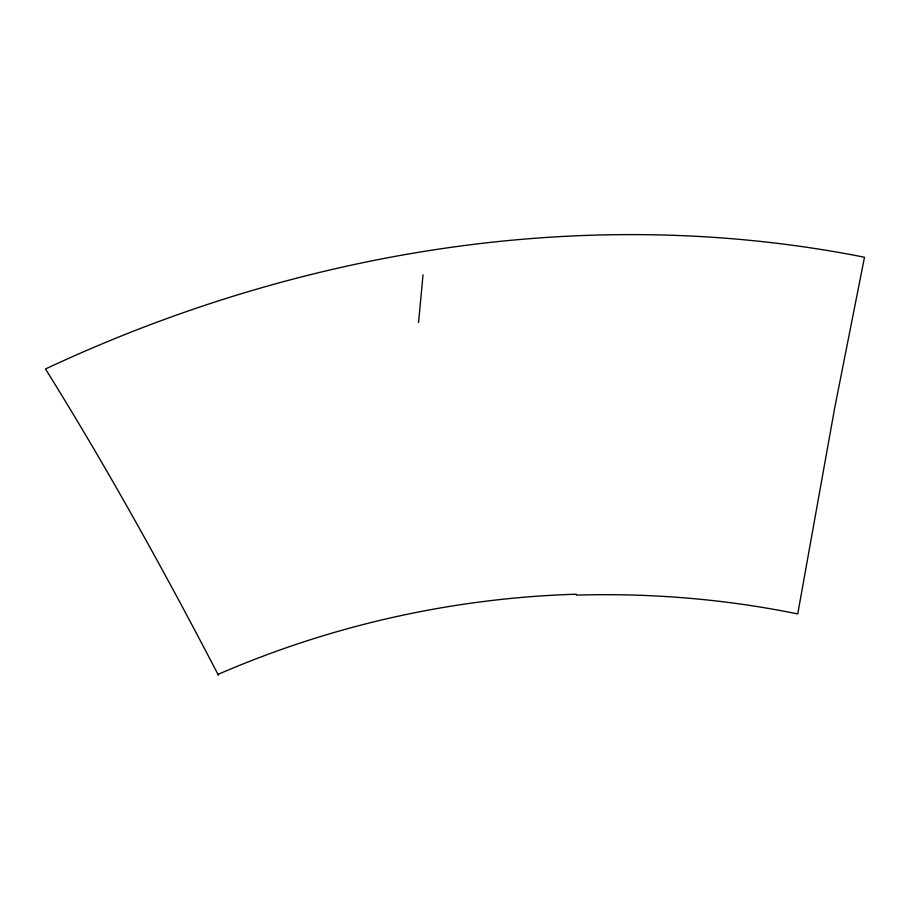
<?xml version="1.0" encoding="UTF-8"?>
<svg xmlns="http://www.w3.org/2000/svg" width="910" height="910" viewBox="0 0 910 910"><rect width="100%" height="100%" fill="white"/><g stroke="black" fill="none" stroke-linecap="round" stroke-linejoin="round"><path stroke-width="1.36" d="M418.566 322.47L423.025 274.82M576.178 595.117C650.434 592.922 724.94 599.042 797.729 613.932L834.686 407.964L864.5 257.246C588.542 202.373 298.742 250.159 45.5 368.982C107.528 468.536 164.312 571.207 218.434 675.231M218.07 674.378A973.245 971.607 10.9 0 1 576.144 594.219"/></g></svg>
